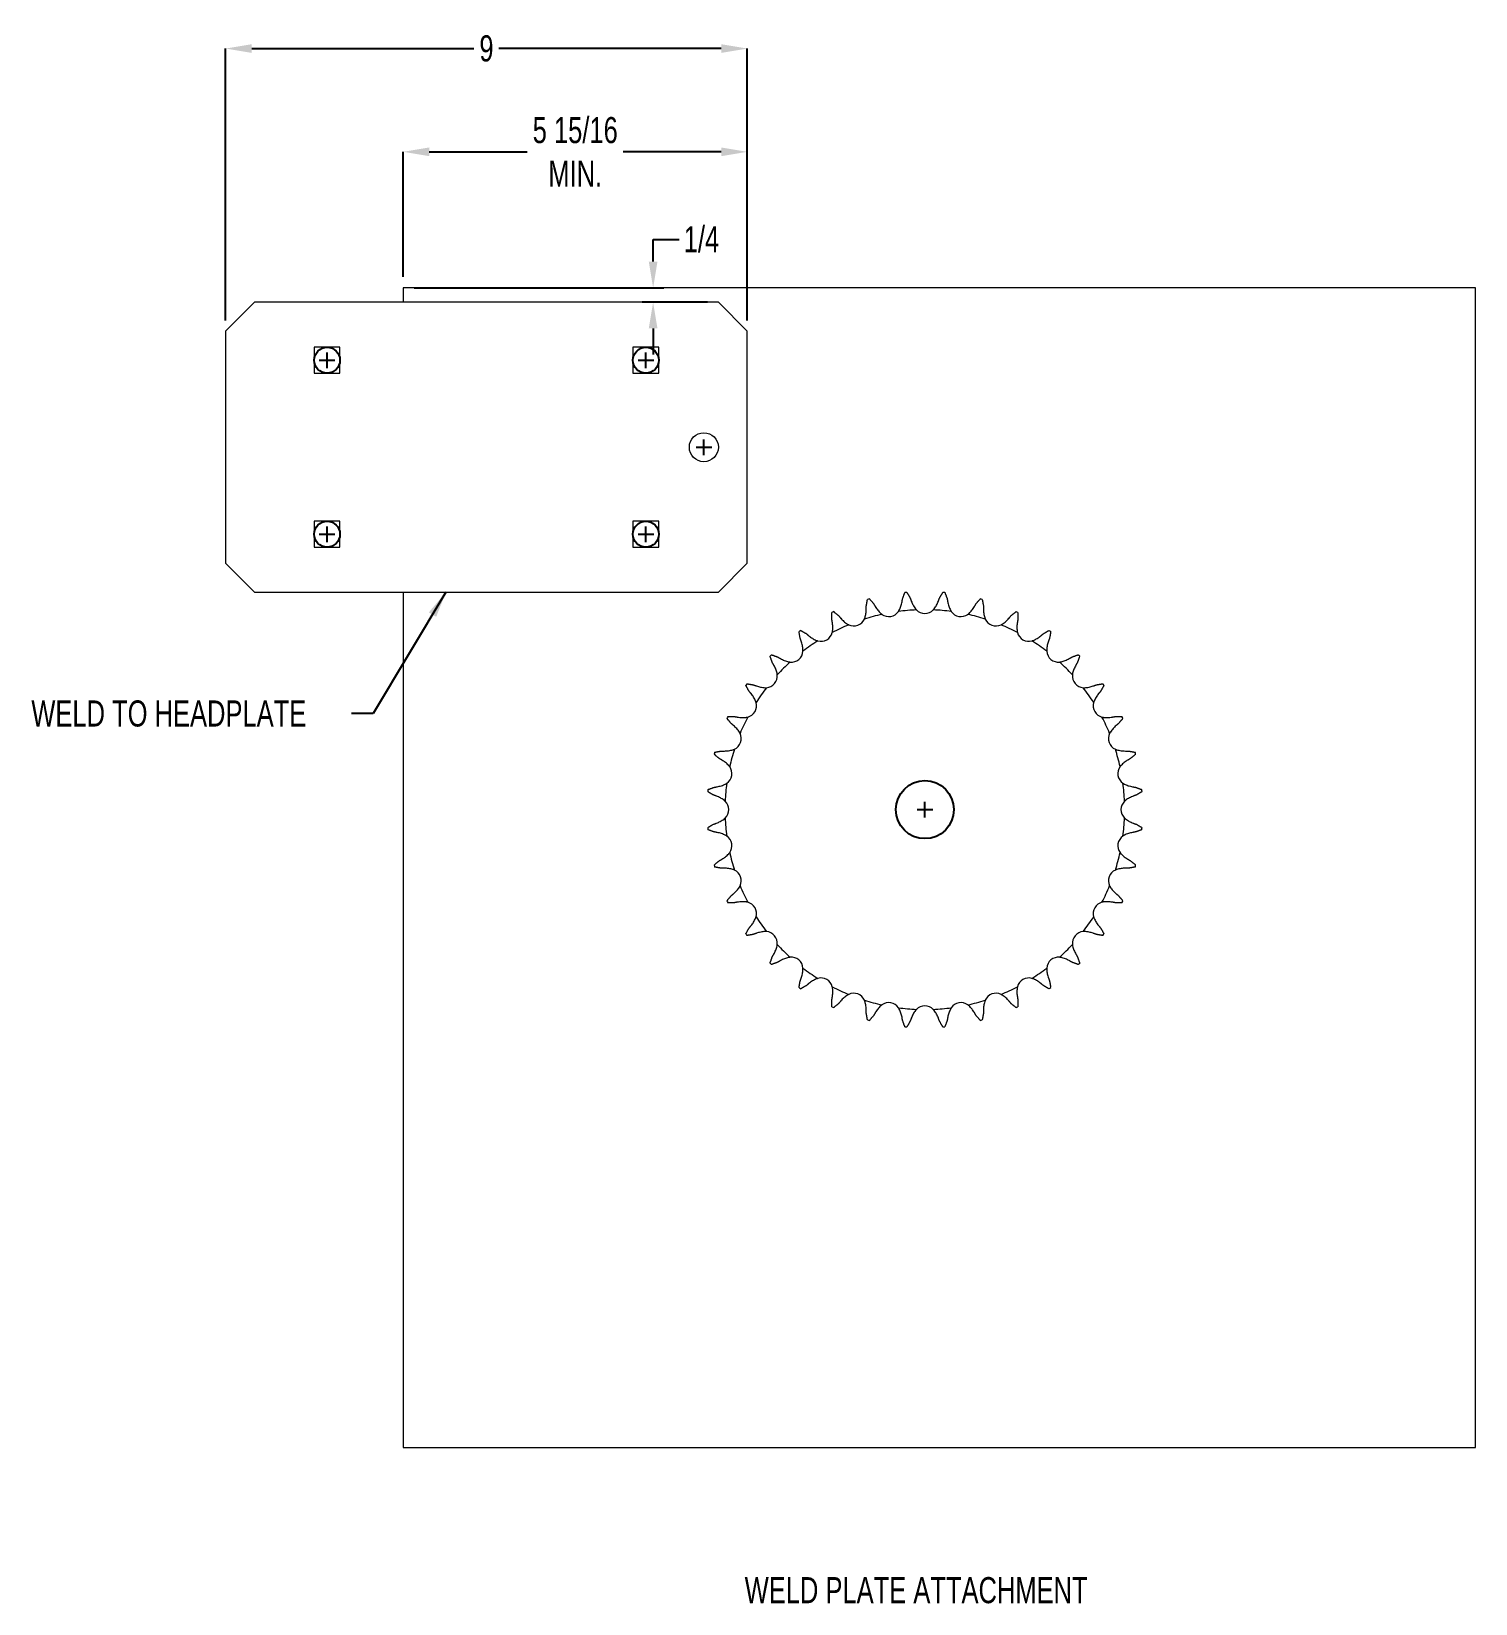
# Model space of a CAD drawing. Header units: inches. Extents: x 23.13 to 31.44, y 8.27 to 17.31.
import ezdxf

# ---------------------------------------------------------------- set-up
doc = ezdxf.new("R2010")
doc.units = ezdxf.units.IN
doc.header["$MEASUREMENT"] = 0
doc.header["$PDSIZE"] = -1
doc.layers.add('DIM', color=1, linetype='Continuous')
doc.styles.add('SLDTEXTSTYLE0', font='ARIAL.TTF', dxfattribs={"width": 0.7})
doc.styles.get("Standard").update_dxf_attribs({"font": 'ARIAL.TTF'})
doc.dimstyles.new('SLDDIMSTYLE0', dxfattribs={"dimtxt": 0.15, "dimasz": 0.15, "dimexe": 0, "dimexo": 0.0625, "dimgap": 0.0375, "dimtad": 0, "dimtih": 1, "dimtoh": 1, "dimdec": 3, "dimlfac": 3, "dimrnd": 1e-09, "dimzin": 12, "dimdsep": 46, "dimtxsty": 'SLDTEXTSTYLE0', "dimsah": 1, "dimcen": 0.09, "dimadec": 0, "dimazin": 0, "dimtfac": 1, "dimtdec": 3, "dimtofl": 0, "dimtmove": 0, "dimatfit": 3, "dimfxl": 0, "dimtolj": 1, "dimtzin": 12, "dimarcsym": 0})
doc.dimstyles.new('SLDDIMSTYLE2', dxfattribs={"dimtxt": 0.15, "dimasz": 0.15, "dimexe": 0, "dimexo": 0.0625, "dimgap": 0.0375, "dimtad": 0, "dimtih": 1, "dimtoh": 1, "dimdec": 0, "dimrnd": 1e-09, "dimzin": 0, "dimdsep": 46, "dimtxsty": 'Standard', "dimsah": 1, "dimcen": 0.09, "dimadec": 0, "dimazin": 0, "dimtfac": 1, "dimtdec": 0, "dimtofl": 0, "dimtmove": 0, "dimatfit": 3, "dimfxl": 0, "dimtolj": 1, "dimtzin": 0, "dimarcsym": 0})

# ---------------------------------------------------------------- blocks, each defined once
blk = doc.blocks.new('*D6')
at = {"color": 0, "linetype": 'ByBlock', "lineweight": -2}
for p, q in [((24.2513, 15.6482), (24.2513, 17.2107)), ((24.4013, 17.2107), (25.6793, 17.2107)), ((27.1013, 17.2107), (25.8233, 17.2107)), ((27.2513, 15.6482), (27.2513, 17.2107))]:
    blk.add_line(p, q, dxfattribs=at)
at = {"color": 0, "linetype": 'ByBlock'}
for points in [[(24.2513, 17.2107), (24.4013, 17.1857), (24.4013, 17.2357)], [(27.2513, 17.2107), (27.1013, 17.1857), (27.1013, 17.2357)]]:
    blk.add_solid(points, dxfattribs=at)
at = {"layer": 'DEFPOINTS', "color": 0, "linetype": 'ByBlock'}
for p in [(24.2513, 15.5857), (27.2513, 15.5857)]:
    blk.add_point(p, dxfattribs=at)
at = {"color": 0, "linetype": 'ByBlock', "insert": (25.7513, 17.2107), "char_height": 0.15, "attachment_point": 5, "style": 'SLDTEXTSTYLE0'}
blk.add_mtext('9', dxfattribs=at)
blk = doc.blocks.new('*D7')
at = {"color": 0, "linetype": 'ByBlock', "lineweight": -2}
for p, q in [((25.2721, 15.8982), (25.2721, 16.6171)), ((25.4221, 16.6171), (25.9859, 16.6171)), ((27.1013, 16.6171), (26.5375, 16.6171)), ((27.2513, 15.6482), (27.2513, 16.6171))]:
    blk.add_line(p, q, dxfattribs=at)
at = {"color": 0, "linetype": 'ByBlock'}
for points in [[(25.2721, 16.6171), (25.4221, 16.6421), (25.4221, 16.5921)], [(27.2513, 16.6171), (27.1013, 16.6421), (27.1013, 16.5921)]]:
    blk.add_solid(points, dxfattribs=at)
at = {"layer": 'DEFPOINTS', "color": 0, "linetype": 'ByBlock'}
for p in [(25.2721, 15.8357), (27.2513, 15.5857)]:
    blk.add_point(p, dxfattribs=at)
at = {"color": 0, "linetype": 'ByBlock', "insert": (26.2617, 16.6171), "char_height": 0.15, "attachment_point": 5, "style": 'SLDTEXTSTYLE0'}
blk.add_mtext('5 15/16\\PMIN.', dxfattribs=at)
blk = doc.blocks.new('*D8')
at = {"color": 0, "linetype": 'ByBlock', "lineweight": -2}
for p, q in [((26.7096, 15.9857), (26.7096, 16.1136)), ((26.7096, 16.1136), (26.8596, 16.1136)), ((25.3346, 15.8357), (26.7721, 15.8357)), ((27.0221, 15.7523), (26.6471, 15.7523)), ((26.7096, 15.6023), (26.7096, 15.4523))]:
    blk.add_line(p, q, dxfattribs=at)
at = {"color": 0, "linetype": 'ByBlock'}
for points in [[(26.7096, 15.8357), (26.7346, 15.9857), (26.6846, 15.9857)], [(26.7096, 15.7523), (26.7346, 15.6023), (26.6846, 15.6023)]]:
    blk.add_solid(points, dxfattribs=at)
at = {"layer": 'DEFPOINTS', "color": 0, "linetype": 'ByBlock'}
for p in [(25.2721, 15.8357), (27.0846, 15.7523)]:
    blk.add_point(p, dxfattribs=at)
at = {"color": 0, "linetype": 'ByBlock', "insert": (26.9875, 16.1136), "char_height": 0.15, "attachment_point": 5, "style": 'SLDTEXTSTYLE0'}
blk.add_mtext('1/4', dxfattribs=at)

msp = doc.modelspace()

# ---------------------------------------------------------------- linework, layer by layer
at = {"color": 7, "linetype": 'Continuous', "lineweight": 15}
for p, q in [((25.272145, 15.835663), (25.272145, 15.752329)), ((31.438812, 15.835663), (25.272145, 15.835663)), ((31.438812, 9.168996), (31.438812, 15.835663)), ((24.417978, 15.752329), (24.251311, 15.585663)), ((27.084645, 15.752329), (24.417978, 15.752329)), ((27.251311, 15.585663), (27.084645, 15.752329)), ((24.251311, 15.585663), (24.251311, 14.252329)), ((27.251311, 14.252329), (27.251311, 15.585663)), ((24.760312, 15.493329), (24.760312, 15.344663)), ((24.908978, 15.493329), (24.760312, 15.493329)), ((24.908978, 15.344663), (24.908978, 15.493329)), ((26.593645, 15.493329), (26.593645, 15.344663)), ((26.742312, 15.493329), (26.593645, 15.493329)), ((26.742312, 15.344663), (26.742312, 15.493329)), ((24.760312, 15.344663), (24.908978, 15.344663)), ((26.593645, 15.344663), (26.742312, 15.344663)), ((24.908978, 14.493329), (24.760312, 14.493329)), ((24.760312, 14.493329), (24.760312, 14.344663)), ((24.908978, 14.344663), (24.908978, 14.493329)), ((26.593645, 14.493329), (26.593645, 14.344663)), ((26.742312, 14.493329), (26.593645, 14.493329)), ((26.742312, 14.344663), (26.742312, 14.493329)), ((24.760312, 14.344663), (24.908978, 14.344663)), ((26.593645, 14.344663), (26.742312, 14.344663)), ((24.251311, 14.252329), (24.417978, 14.085663)), ((27.084645, 14.085663), (27.251311, 14.252329)), ((24.417978, 14.085663), (27.084645, 14.085663)), ((25.272145, 14.085663), (25.272145, 9.168996)), ((25.272145, 9.168996), (31.438812, 9.168996))]:
    msp.add_line(p, q, dxfattribs=at)
for centre, radius in [((24.834645, 15.418996), 0.074333), ((26.667978, 15.418996), 0.074333), ((24.834645, 14.418996), 0.074333), ((26.667978, 14.418996), 0.074333), ((28.272145, 12.835663), 0.166667)]:
    msp.add_circle(centre, radius)
msp.add_circle((27.001312, 14.918996), 0.083333, dxfattribs=at)
for centre, radius, start, end in [((28.272145, 12.835663), 1.25313, 104.730266, 105.269734), ((28.272145, 12.835663), 1.25313, 94.730266, 95.269734), ((28.272145, 12.835663), 1.25313, 84.730266, 85.269734), ((28.272145, 12.835663), 1.25313, 74.730266, 75.269734), ((28.272145, 12.835663), 1.25313, 114.730266, 115.269734), ((27.86337, 13.958763), 0.0675, 244.2099395, 335.7900605), ((28.272145, 12.835663), 1.14913, 102.4131105, 107.5868895), ((28.064604, 14.012684), 0.0675, 234.2099395, 325.7900605), ((28.272145, 12.835663), 1.14913, 92.4131105, 97.5868895), ((28.272145, 14.030841), 0.0675, 224.2099395, 315.7900605), ((28.272145, 12.835663), 1.14913, 82.4131105, 87.5868895), ((28.479685, 14.012684), 0.0675, 214.2099395, 305.7900605), ((28.272145, 12.835663), 1.14913, 72.4131105, 77.5868895), ((28.68092, 13.958763), 0.0675, 204.2099395, 295.7900605), ((28.272145, 12.835663), 1.25313, 64.730266, 65.269734), ((28.272145, 12.835663), 1.25313, 124.730266, 125.269734), ((27.674556, 13.870718), 0.0675, 254.2099395, 345.7900605), ((28.272145, 12.835663), 1.14913, 112.4131105, 117.5868895), ((28.272145, 12.835663), 1.14913, 62.4131105, 67.5868895), ((28.869734, 13.870718), 0.0675, 194.2099395, 285.7900605), ((28.272145, 12.835663), 1.25313, 54.730266, 55.269734), ((27.503899, 13.751222), 0.0675, 264.2099395, 355.7900605), ((28.272145, 12.835663), 1.14913, 122.4131105, 127.5868895), ((28.272145, 12.835663), 1.14913, 52.4131105, 57.5868895), ((29.040391, 13.751222), 0.0675, 184.2099395, 275.7900605), ((28.272145, 12.835663), 1.25313, 134.730266, 135.269734), ((28.272145, 12.835663), 1.14913, 132.4131105, 137.5868895), ((28.272145, 12.835663), 1.14913, 42.4131105, 47.5868895), ((28.272145, 12.835663), 1.25313, 44.730266, 45.269734), ((28.272145, 12.835663), 1.25313, 144.730266, 145.269734), ((27.356585, 13.603909), 0.0675, 274.2099395, 5.7900605), ((29.187705, 13.603909), 0.0675, 174.2099395, 265.7900605), ((28.272145, 12.835663), 1.25313, 34.730266, 35.269734), ((28.272145, 12.835663), 1.14913, 142.4131105, 147.5868895), ((28.272145, 12.835663), 1.14913, 32.4131105, 37.5868895), ((27.23709, 13.433252), 0.0675, 284.2099395, 15.7900605), ((29.3072, 13.433252), 0.0675, 164.2099395, 255.7900605), ((28.272145, 12.835663), 1.25313, 154.730266, 155.269734), ((28.272145, 12.835663), 1.14913, 152.4131105, 157.5868895), ((28.272145, 12.835663), 1.14913, 22.4131105, 27.5868895), ((28.272145, 12.835663), 1.25313, 24.730266, 25.269734), ((27.149044, 13.244438), 0.0675, 294.2099395, 25.7900605), ((29.395245, 13.244438), 0.0675, 154.2099395, 245.7900605), ((28.272145, 12.835663), 1.25313, 164.730266, 165.269734), ((28.272145, 12.835663), 1.14913, 162.4131105, 167.5868895), ((28.272145, 12.835663), 1.14913, 12.4131105, 17.5868895), ((28.272145, 12.835663), 1.25313, 14.730266, 15.269734), ((27.095124, 13.043203), 0.0675, 304.2099395, 35.7900605), ((29.449166, 13.043203), 0.0675, 144.2099395, 235.7900605), ((28.272145, 12.835663), 1.25313, 174.730266, 175.269734), ((28.272145, 12.835663), 1.14913, 172.4131105, 177.5868895), ((28.272145, 12.835663), 1.14913, 2.4131105, 7.5868895), ((28.272145, 12.835663), 1.25313, 4.730266, 5.269734), ((27.076966, 12.835663), 0.0675, 314.2099395, 45.7900605), ((29.467323, 12.835663), 0.0675, 134.2099395, 225.7900605), ((28.272145, 12.835663), 1.14913, 182.4131105, 187.5868895), ((28.272145, 12.835663), 1.14913, 352.4131105, 357.5868895), ((28.272145, 12.835663), 1.25313, 184.730266, 185.269734), ((27.095124, 12.628122), 0.0675, 324.2099395, 55.7900605), ((29.449166, 12.628122), 0.0675, 124.2099395, 215.7900605), ((28.272145, 12.835663), 1.25313, 354.730266, 355.269734), ((28.272145, 12.835663), 1.14913, 192.4131105, 197.5868895), ((28.272145, 12.835663), 1.14913, 342.4131105, 347.5868895), ((28.272145, 12.835663), 1.25313, 194.730266, 195.269734), ((27.149044, 12.426888), 0.0675, 334.2099395, 65.7900605), ((29.395245, 12.426888), 0.0675, 114.2099395, 205.7900605), ((28.272145, 12.835663), 1.25313, 344.730266, 345.269734), ((28.272145, 12.835663), 1.14913, 202.4131105, 207.5868895), ((28.272145, 12.835663), 1.14913, 332.4131105, 337.5868895), ((28.272145, 12.835663), 1.25313, 204.730266, 205.269734), ((27.23709, 12.238073), 0.0675, 344.2099395, 75.7900605), ((29.3072, 12.238073), 0.0675, 104.2099395, 195.7900605), ((28.272145, 12.835663), 1.25313, 334.730266, 335.269734), ((28.272145, 12.835663), 1.14913, 212.4131105, 217.5868895), ((28.272145, 12.835663), 1.14913, 322.4131105, 327.5868895), ((28.272145, 12.835663), 1.25313, 214.730266, 215.269734), ((27.356585, 12.067417), 0.0675, 354.2099395, 85.7900605), ((29.187705, 12.067417), 0.0675, 94.2099395, 185.7900605), ((28.272145, 12.835663), 1.25313, 324.730266, 325.269734), ((28.272145, 12.835663), 1.14913, 222.4131105, 227.5868895), ((28.272145, 12.835663), 1.14913, 312.4131105, 317.5868895), ((28.272145, 12.835663), 1.25313, 224.730266, 225.269734), ((27.503899, 11.920103), 0.0675, 4.2099395, 95.7900605), ((29.040391, 11.920103), 0.0675, 84.2099395, 175.7900605), ((28.272145, 12.835663), 1.25313, 314.730266, 315.269734), ((28.272145, 12.835663), 1.14913, 232.4131105, 237.5868895), ((27.674556, 11.800608), 0.0675, 14.2099395, 105.7900605), ((28.869734, 11.800608), 0.0675, 74.2099395, 165.7900605), ((28.272145, 12.835663), 1.14913, 302.4131105, 307.5868895), ((28.272145, 12.835663), 1.25313, 234.730266, 235.269734), ((28.272145, 12.835663), 1.14913, 242.4131105, 247.5868895), ((27.86337, 11.712562), 0.0675, 24.2099395, 115.7900605), ((28.68092, 11.712562), 0.0675, 64.2099395, 155.7900605), ((28.272145, 12.835663), 1.14913, 292.4131105, 297.5868895), ((28.272145, 12.835663), 1.25313, 304.730266, 305.269734), ((28.272145, 12.835663), 1.25313, 244.730266, 245.269734), ((28.272145, 12.835663), 1.14913, 252.4131105, 257.5868895), ((28.064604, 11.658642), 0.0675, 34.2099395, 125.7900605), ((28.272145, 12.835663), 1.14913, 262.4131105, 267.5868895), ((28.272145, 11.640484), 0.0675, 44.2099395, 135.7900605), ((28.272145, 12.835663), 1.14913, 272.4131105, 277.5868895), ((28.479685, 11.658642), 0.0675, 54.2099395, 145.7900605), ((28.272145, 12.835663), 1.14913, 282.4131105, 287.5868895), ((28.272145, 12.835663), 1.25313, 294.730266, 295.269734), ((28.272145, 12.835663), 1.25313, 254.730266, 255.269734), ((28.272145, 12.835663), 1.25313, 264.730266, 265.269734), ((28.272145, 12.835663), 1.25313, 274.730266, 275.269734), ((28.272145, 12.835663), 1.25313, 284.730266, 285.269734)]:
    msp.add_arc(centre, radius, start, end, dxfattribs=at)
for points in [[(27.935423, 14.007496), (27.942116, 14.044553)], [(27.953513, 14.047607), (27.977838, 14.018861)], [(27.977838, 14.018861), (27.98731, 14.002603)], [(28.140686, 14.029647), (28.144025, 14.048164)], [(28.144025, 14.048164), (28.157052, 14.083497)], [(28.168805, 14.084525), (28.18777, 14.051991)], [(28.18777, 14.051991), (28.194274, 14.034335)], [(28.350016, 14.034335), (28.35652, 14.051991)], [(28.35652, 14.051991), (28.375484, 14.084525)], [(28.387238, 14.083497), (28.400265, 14.048164)], [(28.400265, 14.048164), (28.403604, 14.029647)], [(28.55698, 14.002603), (28.566451, 14.018861)], [(28.566451, 14.018861), (28.590777, 14.047607)], [(28.602174, 14.044553), (28.608867, 14.007496)], [(27.737051, 13.931222), (27.737208, 13.968879)], [(27.740247, 13.912679), (27.737051, 13.931222)], [(27.747902, 13.973865), (27.776849, 13.94978)], [(27.776849, 13.94978), (27.789, 13.935413)], [(27.924933, 13.931083), (27.928034, 13.939404)], [(27.93535, 13.98868), (27.935423, 14.007496)], [(28.018283, 13.963586), (28.025129, 13.95793)], [(28.120426, 13.974733), (28.124924, 13.98239)], [(28.218002, 13.990533), (28.223762, 13.983774)], [(28.320528, 13.983774), (28.326288, 13.990533)], [(28.419365, 13.98239), (28.423864, 13.974733)], [(28.519161, 13.95793), (28.526007, 13.963586)], [(28.608867, 14.007496), (28.60894, 13.98868)], [(28.616256, 13.939404), (28.619357, 13.931083)], [(28.75529, 13.935413), (28.76744, 13.94978)], [(28.76744, 13.94978), (28.796388, 13.973865)], [(28.807238, 13.931222), (28.804043, 13.912679)], [(28.807081, 13.968879), (28.807238, 13.931222)], [(27.554939, 13.82166), (27.548554, 13.858772)], [(27.558219, 13.865539), (27.59091, 13.846847)], [(27.59091, 13.846847), (27.60537, 13.834808)], [(27.73999, 13.854148), (27.741599, 13.862881)], [(27.826278, 13.902368), (27.834002, 13.897986)], [(28.710288, 13.897986), (28.718012, 13.902368)], [(28.80269, 13.862881), (28.804299, 13.854148)], [(28.938919, 13.834808), (28.95338, 13.846847)], [(28.95338, 13.846847), (28.98607, 13.865539)], [(28.995736, 13.858772), (28.989351, 13.82166)], [(27.561306, 13.803954), (27.554939, 13.82166)], [(27.571217, 13.746267), (27.571285, 13.755147)], [(27.64782, 13.808738), (27.656188, 13.805765)], [(28.888102, 13.805765), (28.896469, 13.808738)], [(28.973005, 13.755147), (28.973073, 13.746267)], [(28.989351, 13.82166), (28.982984, 13.803954)], [(27.394618, 13.682139), (27.381886, 13.717578)], [(27.390229, 13.725921), (27.425669, 13.713189)], [(27.403963, 13.665807), (27.394618, 13.682139)], [(27.425669, 13.713189), (27.442, 13.703845)], [(27.488332, 13.685542), (27.497089, 13.684067)], [(29.0472, 13.684067), (29.055957, 13.685542)], [(29.102289, 13.703845), (29.118621, 13.713189)], [(29.118621, 13.713189), (29.154061, 13.725921)], [(29.149671, 13.682139), (29.140327, 13.665807)], [(29.162404, 13.717578), (29.149671, 13.682139)], [(27.249036, 13.559253), (27.286148, 13.552869)], [(27.423741, 13.610718), (27.422266, 13.619475)], [(29.122024, 13.619475), (29.120549, 13.610718)], [(29.258142, 13.552869), (29.295254, 13.559253)], [(27.260961, 13.516898), (27.242268, 13.549588)], [(27.273, 13.502437), (27.260961, 13.516898)], [(27.286148, 13.552869), (27.303854, 13.546502)], [(27.35266, 13.536523), (27.36154, 13.536591)], [(29.182749, 13.536591), (29.191629, 13.536523)], [(29.240436, 13.546502), (29.258142, 13.552869)], [(29.283329, 13.516898), (29.27129, 13.502437)], [(29.302022, 13.549588), (29.283329, 13.516898)], [(27.302043, 13.45162), (27.299069, 13.459987)], [(29.24522, 13.459987), (29.242247, 13.45162)], [(27.158028, 13.330958), (27.133942, 13.359906)], [(27.138929, 13.370599), (27.176586, 13.370756)], [(27.172395, 13.318808), (27.158028, 13.330958)], [(27.176586, 13.370756), (27.195128, 13.367561)], [(27.244926, 13.366208), (27.25366, 13.367817)], [(29.29063, 13.367817), (29.299364, 13.366208)], [(29.349161, 13.367561), (29.367704, 13.370756)], [(29.367704, 13.370756), (29.405361, 13.370599)], [(29.386262, 13.330958), (29.371895, 13.318808)], [(29.410347, 13.359906), (29.386262, 13.330958)], [(27.209821, 13.273805), (27.20544, 13.28153)], [(29.33885, 13.28153), (29.334469, 13.273805)], [(27.088946, 13.129969), (27.0602, 13.154295)], [(27.063254, 13.165691), (27.100312, 13.172385)], [(27.105205, 13.120498), (27.088946, 13.129969)], [(27.100312, 13.172385), (27.119128, 13.172458)], [(27.168404, 13.179773), (27.176725, 13.182874)], [(29.367565, 13.182874), (29.375886, 13.179773)], [(29.425162, 13.172458), (29.443978, 13.172385)], [(29.455343, 13.129969), (29.439085, 13.120498)], [(29.443978, 13.172385), (29.481036, 13.165691)], [(29.484089, 13.154295), (29.455343, 13.129969)], [(27.149877, 13.082678), (27.144222, 13.089525)], [(29.400068, 13.089525), (29.394412, 13.082678)], [(27.055816, 12.920038), (27.023283, 12.939002)], [(27.024311, 12.950756), (27.059643, 12.963783)], [(27.059643, 12.963783), (27.078161, 12.967122)], [(27.125418, 12.982883), (27.133074, 12.987382)], [(29.411216, 12.987382), (29.418872, 12.982883)], [(29.466129, 12.967122), (29.484646, 12.963783)], [(29.484646, 12.963783), (29.519979, 12.950756)], [(29.521007, 12.939002), (29.488474, 12.920038)], [(27.073472, 12.913534), (27.055816, 12.920038)], [(27.124033, 12.884046), (27.117275, 12.889806)], [(29.427015, 12.889806), (29.420256, 12.884046)], [(29.488474, 12.920038), (29.470817, 12.913534)], [(27.023283, 12.732323), (27.055816, 12.751288)], [(27.055816, 12.751288), (27.073472, 12.757792)], [(27.117275, 12.781519), (27.124033, 12.787279)], [(29.420256, 12.787279), (29.427015, 12.781519)], [(29.470817, 12.757792), (29.488474, 12.751288)], [(29.488474, 12.751288), (29.521007, 12.732323)], [(27.059643, 12.707543), (27.024311, 12.720569)], [(27.078161, 12.704203), (27.059643, 12.707543)], [(27.133074, 12.683943), (27.125418, 12.688442)], [(29.418872, 12.688442), (29.411216, 12.683943)], [(29.484646, 12.707543), (29.466129, 12.704203)], [(29.519979, 12.720569), (29.484646, 12.707543)], [(27.144222, 12.581801), (27.149877, 12.588647)], [(29.394412, 12.588647), (29.400068, 12.581801)], [(27.0602, 12.517031), (27.088946, 12.541356)], [(27.100312, 12.49894), (27.063254, 12.505634)], [(27.088946, 12.541356), (27.105205, 12.550827)], [(27.119128, 12.498867), (27.100312, 12.49894)], [(27.176725, 12.488451), (27.168404, 12.491552)], [(29.375886, 12.491552), (29.367565, 12.488451)], [(29.443978, 12.49894), (29.425162, 12.498867)], [(29.439085, 12.550827), (29.455343, 12.541356)], [(29.481036, 12.505634), (29.443978, 12.49894)], [(29.455343, 12.541356), (29.484089, 12.517031)], [(27.20544, 12.389796), (27.209821, 12.39752)], [(29.334469, 12.39752), (29.33885, 12.389796)], [(27.133942, 12.311419), (27.158028, 12.340367)], [(27.176586, 12.300569), (27.138929, 12.300726)], [(27.158028, 12.340367), (27.172395, 12.352518)], [(27.195128, 12.303765), (27.176586, 12.300569)], [(27.25366, 12.303508), (27.244926, 12.305117)], [(29.299364, 12.305117), (29.29063, 12.303508)], [(29.367704, 12.300569), (29.349161, 12.303765)], [(29.405361, 12.300726), (29.367704, 12.300569)], [(29.371895, 12.352518), (29.386262, 12.340367)], [(29.386262, 12.340367), (29.410347, 12.311419)], [(27.299069, 12.211338), (27.302043, 12.219706)], [(29.242247, 12.219706), (29.24522, 12.211338)], [(27.242268, 12.121737), (27.260961, 12.154427)], [(27.286148, 12.118457), (27.249036, 12.112072)], [(27.260961, 12.154427), (27.273, 12.168888)], [(27.303854, 12.124823), (27.286148, 12.118457)], [(27.36154, 12.134735), (27.35266, 12.134803)], [(29.191629, 12.134803), (29.182749, 12.134735)], [(29.258142, 12.118457), (29.240436, 12.124823)], [(29.295254, 12.112072), (29.258142, 12.118457)], [(29.27129, 12.168888), (29.283329, 12.154427)], [(29.283329, 12.154427), (29.302022, 12.121737)], [(27.422266, 12.05185), (27.423741, 12.060607)], [(29.120549, 12.060607), (29.122024, 12.05185)], [(27.381886, 11.953747), (27.394618, 11.989187)], [(27.425669, 11.958136), (27.390229, 11.945404)], [(27.394618, 11.989187), (27.403963, 12.005518)], [(27.442, 11.967481), (27.425669, 11.958136)], [(27.497089, 11.987258), (27.488332, 11.985783)], [(29.055957, 11.985783), (29.0472, 11.987258)], [(29.118621, 11.958136), (29.102289, 11.967481)], [(29.154061, 11.945404), (29.118621, 11.958136)], [(29.140327, 12.005518), (29.149671, 11.989187)], [(29.149671, 11.989187), (29.162404, 11.953747)], [(27.548554, 11.812553), (27.554939, 11.849666)], [(27.554939, 11.849666), (27.561306, 11.867372)], [(27.571285, 11.916178), (27.571217, 11.925058)], [(27.656188, 11.865561), (27.64782, 11.862587)], [(28.896469, 11.862587), (28.888102, 11.865561)], [(28.973073, 11.925058), (28.973005, 11.916178)], [(28.982984, 11.867372), (28.989351, 11.849666)], [(28.989351, 11.849666), (28.995736, 11.812553)], [(27.59091, 11.824479), (27.558219, 11.805786)], [(27.60537, 11.836517), (27.59091, 11.824479)], [(27.737051, 11.740103), (27.740247, 11.758646)], [(27.741599, 11.808444), (27.73999, 11.817177)], [(27.834002, 11.773339), (27.826278, 11.768958)], [(28.718012, 11.768958), (28.710288, 11.773339)], [(28.804299, 11.817177), (28.80269, 11.808444)], [(28.804043, 11.758646), (28.807238, 11.740103)], [(28.95338, 11.824479), (28.938919, 11.836517)], [(28.98607, 11.805786), (28.95338, 11.824479)], [(27.737208, 11.702447), (27.737051, 11.740103)], [(27.776849, 11.721545), (27.747902, 11.69746)], [(27.789, 11.735912), (27.776849, 11.721545)], [(27.928034, 11.731922), (27.924933, 11.740243)], [(27.935423, 11.663829), (27.93535, 11.682645)], [(27.942116, 11.626772), (27.935423, 11.663829)], [(27.98731, 11.668723), (27.977838, 11.652464)], [(28.025129, 11.713395), (28.018283, 11.707739)], [(28.124924, 11.688936), (28.120426, 11.696592)], [(28.223762, 11.687551), (28.218002, 11.680792)], [(28.326288, 11.680792), (28.320528, 11.687551)], [(28.423864, 11.696592), (28.419365, 11.688936)], [(28.526007, 11.707739), (28.519161, 11.713395)], [(28.566451, 11.652464), (28.55698, 11.668723)], [(28.608867, 11.663829), (28.602174, 11.626772)], [(28.60894, 11.682645), (28.608867, 11.663829)], [(28.619357, 11.740243), (28.616256, 11.731922)], [(28.76744, 11.721545), (28.75529, 11.735912)], [(28.796388, 11.69746), (28.76744, 11.721545)], [(28.807238, 11.740103), (28.807081, 11.702447)], [(27.977838, 11.652464), (27.953513, 11.623718)], [(28.144025, 11.623161), (28.140686, 11.641678)], [(28.157052, 11.587829), (28.144025, 11.623161)], [(28.18777, 11.619334), (28.168805, 11.5868)], [(28.194274, 11.63699), (28.18777, 11.619334)], [(28.35652, 11.619334), (28.350016, 11.63699)], [(28.375484, 11.5868), (28.35652, 11.619334)], [(28.400265, 11.623161), (28.387238, 11.587829)], [(28.403604, 11.641678), (28.400265, 11.623161)], [(28.590777, 11.623718), (28.566451, 11.652464)]]:
    msp.add_open_spline(points, degree=1, dxfattribs=at)
for points, knots in [([(28.124924, 13.98239), (28.128376, 13.989938), (28.135386, 14.005267), (28.138901, 14.021439), (28.140686, 14.029647)], [0, 0, 0, 0, 0.49243929, 1, 1, 1, 1]), ([(28.194274, 14.034335), (28.197351, 14.026796), (28.203602, 14.011479), (28.213152, 13.997587), (28.218002, 13.990533)], [0, 0, 0, 0, 0.492227056, 1, 1, 1, 1]), ([(28.326288, 13.990533), (28.330998, 13.997367), (28.340563, 14.011246), (28.346833, 14.026562), (28.350016, 14.034335)], [0, 0, 0, 0, 0.49243813, 1, 1, 1, 1]), ([(28.403604, 14.029647), (28.405325, 14.021688), (28.408821, 14.005518), (28.415814, 13.990179), (28.419365, 13.98239)], [0, 0, 0, 0, 0.49222582, 1, 1, 1, 1]), ([(27.789, 13.935413), (27.79447, 13.929381), (27.805583, 13.917125), (27.819308, 13.907338), (27.826278, 13.902368)], [0, 0, 0, 0, 0.492227385, 1, 1, 1, 1]), ([(27.928034, 13.939404), (27.930123, 13.947437), (27.934364, 13.96375), (27.935018, 13.980287), (27.93535, 13.98868)], [0, 0, 0, 0, 0.49243978, 1, 1, 1, 1]), ([(27.98731, 14.002603), (27.991649, 13.995712), (28.000465, 13.981713), (28.012282, 13.969691), (28.018283, 13.963586)], [0, 0, 0, 0, 0.492226545, 1, 1, 1, 1]), ([(28.526007, 13.963586), (28.531832, 13.969499), (28.543662, 13.981506), (28.552496, 13.9955), (28.55698, 14.002603)], [0, 0, 0, 0, 0.49243949, 1, 1, 1, 1]), ([(28.60894, 13.98868), (28.609253, 13.980543), (28.609888, 13.964011), (28.614111, 13.947691), (28.616256, 13.939404)], [0, 0, 0, 0, 0.49222708, 1, 1, 1, 1]), ([(28.718012, 13.902368), (28.724775, 13.907179), (28.73851, 13.916949), (28.749641, 13.929197), (28.75529, 13.935413)], [0, 0, 0, 0, 0.4924387, 1, 1, 1, 1]), ([(27.60537, 13.834808), (27.611805, 13.829817), (27.624877, 13.819678), (27.640094, 13.812422), (27.64782, 13.808738)], [0, 0, 0, 0, 0.49222749, 1, 1, 1, 1]), ([(27.741599, 13.862881), (27.742261, 13.871155), (27.743605, 13.887957), (27.741377, 13.904356), (27.740247, 13.912679)], [0, 0, 0, 0, 0.49243948, 1, 1, 1, 1]), ([(28.804043, 13.912679), (28.802938, 13.904611), (28.800693, 13.888221), (28.802018, 13.871415), (28.80269, 13.862881)], [0, 0, 0, 0, 0.4922278, 1, 1, 1, 1]), ([(28.896469, 13.808738), (28.903966, 13.812302), (28.919189, 13.819539), (28.932277, 13.829667), (28.938919, 13.834808)], [0, 0, 0, 0, 0.49243997, 1, 1, 1, 1]), ([(27.571285, 13.755147), (27.5705, 13.76341), (27.568906, 13.78019), (27.563864, 13.795953), (27.561306, 13.803954)], [0, 0, 0, 0, 0.49243944, 1, 1, 1, 1]), ([(28.982984, 13.803954), (28.980495, 13.7962), (28.975438, 13.780449), (28.973824, 13.763668), (28.973005, 13.755147)], [0, 0, 0, 0, 0.492225919, 1, 1, 1, 1]), ([(27.422266, 13.619475), (27.420058, 13.627476), (27.415574, 13.643725), (27.407872, 13.658373), (27.403963, 13.665807)], [0, 0, 0, 0, 0.49243915, 1, 1, 1, 1]), ([(27.442, 13.703845), (27.449204, 13.700047), (27.463838, 13.692332), (27.480083, 13.687828), (27.488332, 13.685542)], [0, 0, 0, 0, 0.49222692, 1, 1, 1, 1]), ([(29.055957, 13.685542), (29.063959, 13.68775), (29.080207, 13.692233), (29.094855, 13.699935), (29.102289, 13.703845)], [0, 0, 0, 0, 0.49243915, 1, 1, 1, 1]), ([(29.140327, 13.665807), (29.136529, 13.658604), (29.128814, 13.64397), (29.124311, 13.627724), (29.122024, 13.619475)], [0, 0, 0, 0, 0.49222692, 1, 1, 1, 1]), ([(27.299069, 13.459987), (27.295506, 13.467484), (27.288269, 13.482706), (27.27814, 13.495794), (27.273, 13.502437)], [0, 0, 0, 0, 0.49243997, 1, 1, 1, 1]), ([(27.303854, 13.546502), (27.311607, 13.544013), (27.327359, 13.538956), (27.344139, 13.537342), (27.35266, 13.536523)], [0, 0, 0, 0, 0.492225919, 1, 1, 1, 1]), ([(29.191629, 13.536523), (29.199893, 13.537308), (29.216673, 13.538902), (29.232435, 13.543943), (29.240436, 13.546502)], [0, 0, 0, 0, 0.49243944, 1, 1, 1, 1]), ([(29.27129, 13.502437), (29.266299, 13.496003), (29.25616, 13.482931), (29.248904, 13.467714), (29.24522, 13.459987)], [0, 0, 0, 0, 0.49222749, 1, 1, 1, 1]), ([(27.20544, 13.28153), (27.200629, 13.288293), (27.190858, 13.302028), (27.178611, 13.313158), (27.172395, 13.318808)], [0, 0, 0, 0, 0.4924387, 1, 1, 1, 1]), ([(27.195128, 13.367561), (27.203196, 13.366456), (27.219587, 13.364211), (27.236393, 13.365536), (27.244926, 13.366208)], [0, 0, 0, 0, 0.4922278, 1, 1, 1, 1]), ([(29.299364, 13.366208), (29.307637, 13.365546), (29.324439, 13.364202), (29.340838, 13.36643), (29.349161, 13.367561)], [0, 0, 0, 0, 0.49243948, 1, 1, 1, 1]), ([(29.371895, 13.318808), (29.365863, 13.313338), (29.353607, 13.302225), (29.34382, 13.288499), (29.33885, 13.28153)], [0, 0, 0, 0, 0.492227385, 1, 1, 1, 1]), ([(27.144222, 13.089525), (27.138309, 13.09535), (27.126302, 13.107179), (27.112308, 13.116014), (27.105205, 13.120498)], [0, 0, 0, 0, 0.49243949, 1, 1, 1, 1]), ([(27.119128, 13.172458), (27.127265, 13.172771), (27.143796, 13.173406), (27.160117, 13.177629), (27.168404, 13.179773)], [0, 0, 0, 0, 0.49222708, 1, 1, 1, 1]), ([(29.375886, 13.179773), (29.383919, 13.177685), (29.400232, 13.173444), (29.416769, 13.17279), (29.425162, 13.172458)], [0, 0, 0, 0, 0.49243978, 1, 1, 1, 1]), ([(29.439085, 13.120498), (29.432194, 13.116159), (29.418195, 13.107343), (29.406173, 13.095525), (29.400068, 13.089525)], [0, 0, 0, 0, 0.492226545, 1, 1, 1, 1]), ([(27.078161, 12.967122), (27.08612, 12.968843), (27.10229, 12.972339), (27.117629, 12.979332), (27.125418, 12.982883)], [0, 0, 0, 0, 0.49222582, 1, 1, 1, 1]), ([(29.418872, 12.982883), (29.42642, 12.979431), (29.441749, 12.972422), (29.457921, 12.968906), (29.466129, 12.967122)], [0, 0, 0, 0, 0.49243929, 1, 1, 1, 1]), ([(27.117275, 12.889806), (27.11044, 12.894516), (27.096561, 12.904081), (27.081246, 12.910351), (27.073472, 12.913534)], [0, 0, 0, 0, 0.49243813, 1, 1, 1, 1]), ([(29.470817, 12.913534), (29.463278, 12.910457), (29.447961, 12.904206), (29.434069, 12.894655), (29.427015, 12.889806)], [0, 0, 0, 0, 0.492227056, 1, 1, 1, 1]), ([(27.073472, 12.757792), (27.081012, 12.760869), (27.096329, 12.76712), (27.110221, 12.77667), (27.117275, 12.781519)], [0, 0, 0, 0, 0.492227056, 1, 1, 1, 1]), ([(29.427015, 12.781519), (29.43385, 12.776809), (29.447728, 12.767244), (29.463044, 12.760974), (29.470817, 12.757792)], [0, 0, 0, 0, 0.49243813, 1, 1, 1, 1]), ([(27.125418, 12.688442), (27.117869, 12.691894), (27.10254, 12.698904), (27.086369, 12.702419), (27.078161, 12.704203)], [0, 0, 0, 0, 0.49243929, 1, 1, 1, 1]), ([(29.466129, 12.704203), (29.45817, 12.702482), (29.442, 12.698986), (29.426661, 12.691993), (29.418872, 12.688442)], [0, 0, 0, 0, 0.49222582, 1, 1, 1, 1]), ([(27.105205, 12.550827), (27.112096, 12.555167), (27.126094, 12.563983), (27.138117, 12.5758), (27.144222, 12.581801)], [0, 0, 0, 0, 0.492226545, 1, 1, 1, 1]), ([(29.400068, 12.581801), (29.405981, 12.575975), (29.417988, 12.564146), (29.431982, 12.555311), (29.439085, 12.550827)], [0, 0, 0, 0, 0.49243949, 1, 1, 1, 1]), ([(27.168404, 12.491552), (27.16037, 12.49364), (27.144057, 12.497881), (27.127521, 12.498535), (27.119128, 12.498867)], [0, 0, 0, 0, 0.49243978, 1, 1, 1, 1]), ([(29.425162, 12.498867), (29.417025, 12.498555), (29.400494, 12.497919), (29.384173, 12.493696), (29.375886, 12.491552)], [0, 0, 0, 0, 0.49222708, 1, 1, 1, 1]), ([(27.172395, 12.352518), (27.178427, 12.357988), (27.190682, 12.3691), (27.20047, 12.382826), (27.20544, 12.389796)], [0, 0, 0, 0, 0.492227385, 1, 1, 1, 1]), ([(29.33885, 12.389796), (29.343661, 12.383032), (29.353432, 12.369297), (29.365679, 12.358167), (29.371895, 12.352518)], [0, 0, 0, 0, 0.4924387, 1, 1, 1, 1]), ([(27.244926, 12.305117), (27.236652, 12.305779), (27.21985, 12.307123), (27.203452, 12.304895), (27.195128, 12.303765)], [0, 0, 0, 0, 0.49243948, 1, 1, 1, 1]), ([(29.349161, 12.303765), (29.341093, 12.30487), (29.324703, 12.307115), (29.307897, 12.30579), (29.299364, 12.305117)], [0, 0, 0, 0, 0.4922278, 1, 1, 1, 1]), ([(27.273, 12.168888), (27.27799, 12.175322), (27.28813, 12.188395), (27.295385, 12.203611), (27.299069, 12.211338)], [0, 0, 0, 0, 0.49222749, 1, 1, 1, 1]), ([(29.24522, 12.211338), (29.248784, 12.203842), (29.256021, 12.188619), (29.266149, 12.175531), (29.27129, 12.168888)], [0, 0, 0, 0, 0.49243997, 1, 1, 1, 1]), ([(27.35266, 12.134803), (27.344397, 12.134018), (27.327617, 12.132424), (27.311854, 12.127382), (27.303854, 12.124823)], [0, 0, 0, 0, 0.49243944, 1, 1, 1, 1]), ([(29.240436, 12.124823), (29.232683, 12.127313), (29.216931, 12.13237), (29.20015, 12.133983), (29.191629, 12.134803)], [0, 0, 0, 0, 0.492225919, 1, 1, 1, 1]), ([(27.403963, 12.005518), (27.407761, 12.012721), (27.415476, 12.027356), (27.419979, 12.043601), (27.422266, 12.05185)], [0, 0, 0, 0, 0.49222692, 1, 1, 1, 1]), ([(29.122024, 12.05185), (29.124232, 12.043849), (29.128716, 12.027601), (29.136418, 12.012953), (29.140327, 12.005518)], [0, 0, 0, 0, 0.49243915, 1, 1, 1, 1]), ([(27.488332, 11.985783), (27.480331, 11.983575), (27.464083, 11.979092), (27.449435, 11.97139), (27.442, 11.967481)], [0, 0, 0, 0, 0.49243915, 1, 1, 1, 1]), ([(29.102289, 11.967481), (29.095086, 11.971278), (29.080452, 11.978994), (29.064206, 11.983497), (29.055957, 11.985783)], [0, 0, 0, 0, 0.49222692, 1, 1, 1, 1]), ([(27.561306, 11.867372), (27.563795, 11.875125), (27.568852, 11.890877), (27.570465, 11.907657), (27.571285, 11.916178)], [0, 0, 0, 0, 0.492225919, 1, 1, 1, 1]), ([(27.64782, 11.862587), (27.640324, 11.859023), (27.625101, 11.851786), (27.612013, 11.841658), (27.60537, 11.836517)], [0, 0, 0, 0, 0.49243997, 1, 1, 1, 1]), ([(28.938919, 11.836517), (28.932485, 11.841508), (28.919413, 11.851648), (28.904196, 11.858903), (28.896469, 11.862587)], [0, 0, 0, 0, 0.49222749, 1, 1, 1, 1]), ([(28.973005, 11.916178), (28.97379, 11.907915), (28.975384, 11.891135), (28.980425, 11.875372), (28.982984, 11.867372)], [0, 0, 0, 0, 0.49243944, 1, 1, 1, 1]), ([(27.740247, 11.758646), (27.741352, 11.766714), (27.743597, 11.783104), (27.742272, 11.79991), (27.741599, 11.808444)], [0, 0, 0, 0, 0.4922278, 1, 1, 1, 1]), ([(27.826278, 11.768958), (27.819514, 11.764146), (27.805779, 11.754376), (27.794649, 11.742129), (27.789, 11.735912)], [0, 0, 0, 0, 0.4924387, 1, 1, 1, 1]), ([(28.75529, 11.735912), (28.74982, 11.741945), (28.738707, 11.7542), (28.724981, 11.763988), (28.718012, 11.768958)], [0, 0, 0, 0, 0.492227385, 1, 1, 1, 1]), ([(28.80269, 11.808444), (28.802029, 11.80017), (28.800685, 11.783368), (28.802912, 11.76697), (28.804043, 11.758646)], [0, 0, 0, 0, 0.49243948, 1, 1, 1, 1]), ([(27.93535, 11.682645), (27.935037, 11.690783), (27.934401, 11.707314), (27.930178, 11.723634), (27.928034, 11.731922)], [0, 0, 0, 0, 0.49222708, 1, 1, 1, 1]), ([(28.018283, 11.707739), (28.012458, 11.701827), (28.000628, 11.68982), (27.991794, 11.675826), (27.98731, 11.668723)], [0, 0, 0, 0, 0.49243949, 1, 1, 1, 1]), ([(28.140686, 11.641678), (28.138965, 11.649638), (28.135468, 11.665807), (28.128475, 11.681147), (28.124924, 11.688936)], [0, 0, 0, 0, 0.49222582, 1, 1, 1, 1]), ([(28.218002, 11.680792), (28.213291, 11.673958), (28.203727, 11.660079), (28.197456, 11.644764), (28.194274, 11.63699)], [0, 0, 0, 0, 0.49243813, 1, 1, 1, 1]), ([(28.350016, 11.63699), (28.346939, 11.64453), (28.340688, 11.659846), (28.331138, 11.673738), (28.326288, 11.680792)], [0, 0, 0, 0, 0.492227056, 1, 1, 1, 1]), ([(28.419365, 11.688936), (28.415913, 11.681387), (28.408904, 11.666058), (28.405388, 11.649887), (28.403604, 11.641678)], [0, 0, 0, 0, 0.49243929, 1, 1, 1, 1]), ([(28.55698, 11.668723), (28.552641, 11.675613), (28.543825, 11.689612), (28.532007, 11.701635), (28.526007, 11.707739)], [0, 0, 0, 0, 0.492226545, 1, 1, 1, 1]), ([(28.616256, 11.731922), (28.614167, 11.723888), (28.609926, 11.707575), (28.609272, 11.691039), (28.60894, 11.682645)], [0, 0, 0, 0, 0.49243978, 1, 1, 1, 1])]:
    msp.add_open_spline(points, degree=3, knots=knots, dxfattribs=at)
at = {"layer": 'DIM'}
for p, q in [((24.834645, 15.373996), (24.834645, 15.463996)), ((26.667978, 15.373996), (26.667978, 15.463996)), ((24.789645, 15.418996), (24.879645, 15.418996)), ((26.622978, 15.418996), (26.712978, 15.418996)), ((26.956312, 14.918996), (27.046312, 14.918996)), ((27.001312, 14.873996), (27.001312, 14.963996)), ((24.834645, 14.373996), (24.834645, 14.463996)), ((26.667978, 14.373996), (26.667978, 14.463996)), ((24.789645, 14.418996), (24.879645, 14.418996)), ((26.622978, 14.418996), (26.712978, 14.418996)), ((28.227145, 12.835663), (28.317145, 12.835663)), ((28.272145, 12.790663), (28.272145, 12.880663))]:
    msp.add_line(p, q, dxfattribs=at)

# ---------------------------------------------------------------- texts
at = {"layer": 'DIM', "char_height": 0.15, "attachment_point": 1, "style": 'SLDTEXTSTYLE0'}
for s, insert in [('WELD TO HEADPLATE', (23.134089, 13.463439)), ('WELD PLATE ATTACHMENT', (27.235984, 8.423873))]:
    msp.add_mtext(s, dxfattribs=dict(at, insert=insert))

# ---------------------------------------------------------------- dimensions: what is measured, and where the dimension line sits
at = {"layer": 'DIM'}
dim = msp.add_linear_dim(base=(27.251312, 17.210663), p1=(24.251312, 15.585663), p2=(27.251312, 15.585663), dimstyle='SLDDIMSTYLE0', override={"dimdec": 4, "dimlunit": 5, "dimfrac": 2}, dxfattribs=at)
dim.commit()
dim.dimension.update_dxf_attribs({"geometry": '*D6', "text_midpoint": (25.751312, 17.210663)})
dim = msp.add_linear_dim(base=(25.272145, 16.617135), p1=(27.251312, 15.585663), p2=(25.272145, 15.835663), text='<>\\PMIN.', dimstyle='SLDDIMSTYLE0', override={"dimdec": 4, "dimlunit": 5, "dimfrac": 2}, dxfattribs=at)
dim.commit()
dim.dimension.update_dxf_attribs({"geometry": '*D7', "text_midpoint": (26.261728, 16.617135)})
dim = msp.add_linear_dim(base=(26.709606, 15.835663), p1=(27.084645, 15.752329), p2=(25.272145, 15.835663), angle=90, dimstyle='SLDDIMSTYLE0', override={"dimdec": 4, "dimlunit": 5, "dimfrac": 2}, dxfattribs=at)
dim.commit()
dim.dimension.update_dxf_attribs({"geometry": '*D8', "text_midpoint": (26.98753, 16.113587)})

# ---------------------------------------------------------------- leaders
msp.add_leader([(25.518308, 14.085663), (25.099702, 13.388154), (24.974702, 13.388154)], dimstyle='SLDDIMSTYLE2', override={"dimscale": 1, "dimgap": 0.0375, "dimtad": 0, "dimclrd": 0}, dxfattribs=at)

doc.saveas('drawing.dxf')
